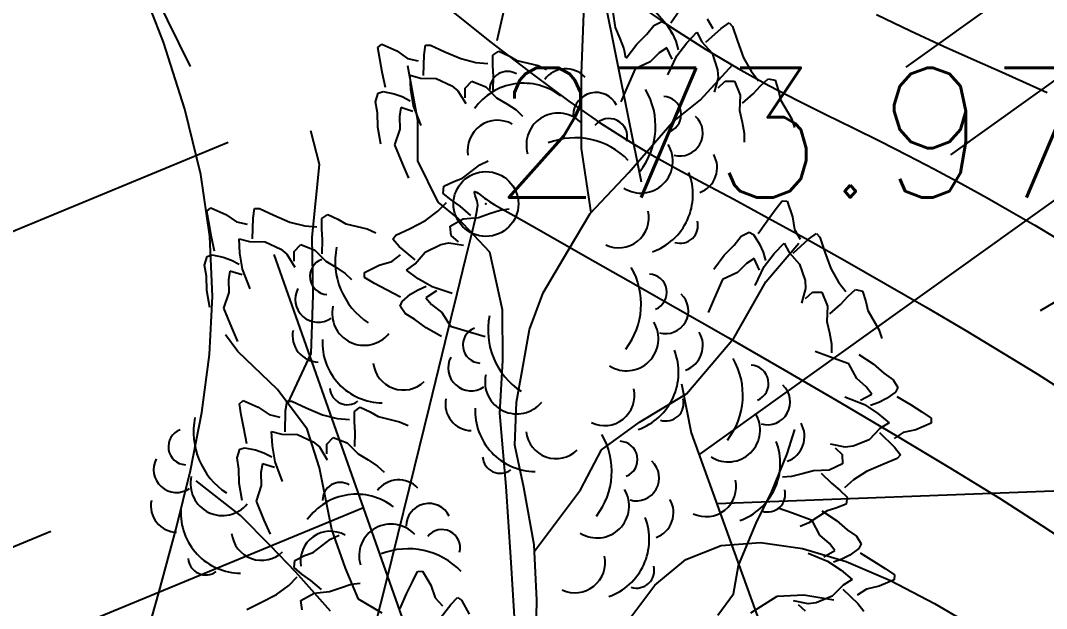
# Model space of a CAD drawing. Header units: millimetres. Extents: x 524954 to 526204, y 9523489 to 9524010.
# Drawn here: x 526050.94 to 526058.85, y 9523764.55 to 9523769.09 of the extents above; entities that cross this region are included whole.
import ezdxf

# ---------------------------------------------------------------- set-up
doc = ezdxf.new("R2010")
doc.units = ezdxf.units.MM
doc.header["$PDMODE"] = 32
doc.header["$PDSIZE"] = 0.5
doc.linetypes.add('ACAD_ISO12W100', pattern=[21, 12, -3, 0, -3, 0, -3])
doc.linetypes.add('CACHE2', pattern=[4.7625, 3.175, -1.5875])
for name, color, linetype in [('Arbre', 34, 'ACAD_ISO12W100'), ('Bas_Talus', 40, 'CACHE2'), ('CN_01_00', 3, 'Continuous'), ('CN_02_00', 4, 'Continuous'), ('CN_05_00', 6, 'Continuous'), ('Talus', 2, 'Continuous'), ('TopoAlt', 3, 'Continuous'), ('TOPOJIS', 7, 'Continuous')]:
    doc.layers.add(name, color=color, linetype=linetype)
doc.styles.add('Simplex 1.0', font='Simplex.shx', dxfattribs={"width": 0.99, "height": 1})

# ---------------------------------------------------------------- blocks, each defined once
blk = doc.blocks.new('TCPOINT M')
at = {"color": 0}
blk.add_point((0, 0), dxfattribs=at)
at = {"layer": 'TopoAlt', "style": 'Simplex 1.0', "width": 0.99}
blk.add_attdef('ALT', (0.15, 0.15), '', height=1, dxfattribs=at)
blk = doc.blocks.new('v088')
at = {"color": 3, "linetype": 'Continuous'}
for p, q in [((-0.3202, 11.714), (-0.3572, 11.5582)), ((0.5114, 11.6644), (0.5299, 11.5465)), ((0.824, 11.6885), (0.9344, 11.5607)), ((0.9578, 11.583), (1.027, 11.683)), ((-0.3572, 11.5582), (-0.3824, 11.4437)), ((0.5299, 11.5465), (0.5653, 11.4632)), ((0.7732, 11.4945), (0.827, 11.5637)), ((0.827, 11.5637), (0.8886, 11.5945)), ((0.8886, 11.5945), (0.9232, 11.5753)), ((0.9232, 11.5753), (0.9693, 11.5022)), ((0.9344, 11.5607), (0.97, 11.497)), ((1.2386, 11.6137), (1.2809, 11.5407)), ((1.3463, 11.5407), (1.4079, 11.583)), ((1.4079, 11.583), (1.4348, 11.556)), ((1.4348, 11.556), (1.4733, 11.4406)), ((0.6962, 11.4176), (0.7732, 11.4945)), ((0.9693, 11.5022), (0.9963, 11.4406)), ((1.0809, 11.4291), (1.1578, 11.5099)), ((1.1578, 11.5099), (1.1963, 11.4368)), ((1.2271, 11.433), (1.3463, 11.5407)), ((-1.2987, 11.3921), (-1.2695, 11.4174)), ((-1.2853, 11.3054), (-1.2987, 11.3921)), ((-1.2695, 11.4174), (-1.1537, 11.3664)), ((-0.9434, 11.3371), (-0.9319, 11.4109)), ((-0.9319, 11.4109), (-0.8938, 11.412)), ((-0.8938, 11.412), (-0.7835, 11.3608)), ((0.5653, 11.4632), (0.5962, 11.3829)), ((0.6155, 11.3099), (0.6962, 11.4176)), ((0.927, 11.3906), (0.8693, 11.3522)), ((0.9693, 11.3022), (0.927, 11.3906)), ((0.9963, 11.4406), (1.0155, 11.3753)), ((1.004, 11.3291), (1.0809, 11.4291)), ((1.1963, 11.4368), (1.2771, 11.3483)), ((1.4733, 11.4406), (1.5194, 11.3137)), ((-1.1537, 11.3664), (-1.0704, 11.3089)), ((-1.0704, 11.3089), (-0.9882, 11.2895)), ((-0.9469, 11.1764), (-0.9434, 11.3371)), ((-0.7835, 11.3608), (-0.6595, 11.3072)), ((-0.6595, 11.3072), (-0.5444, 11.2779)), ((-0.4131, 11.2545), (-0.4126, 11.3334)), ((-0.4126, 11.3334), (-0.3673, 11.3647)), ((-0.3673, 11.3647), (-0.2901, 11.3288)), ((-0.2901, 11.3288), (-0.2291, 11.2925)), ((0.5962, 11.3829), (0.6091, 11.3149)), ((0.8693, 11.3522), (0.8001, 11.2829)), ((0.9347, 11.1829), (1.004, 11.3291)), ((1.2771, 11.3483), (1.3194, 11.2214)), ((1.5194, 11.3137), (1.5771, 11.2099)), ((-1.266, 11.2026), (-1.2853, 11.3054)), ((-0.5444, 11.2779), (-0.4516, 11.2697)), ((-0.4079, 11.1703), (-0.4131, 11.2545)), ((-0.2291, 11.2925), (-0.0648, 11.2537)), ((-0.0648, 11.2537), (0.0014, 11.223)), ((0.6847, 11.2291), (0.6193, 11.0829)), ((0.8001, 11.2829), (0.6847, 11.2291)), ((-1.2408, 11.0836), (-1.266, 11.2026)), ((-1.0503, 11.1789), (-0.9708, 11.1567)), ((-1.0444, 11.0675), (-1.0503, 11.1789)), ((-0.9708, 11.1567), (-0.851, 11.1547)), ((-0.851, 11.1547), (-0.7296, 11.0984)), ((-0.4102, 11.0614), (-0.4079, 11.1703)), ((1.3232, 11.1598), (1.2925, 11.0483)), ((1.3194, 11.2214), (1.3232, 11.1598)), ((1.5771, 11.2099), (1.6348, 11.1368)), ((1.6502, 11.0983), (1.7079, 11.1522)), ((1.7079, 11.1522), (1.7617, 11.1406)), ((-0.7296, 11.0984), (-0.6822, 11.0589)), ((-0.6263, 11.0061), (-0.6257, 11.0796)), ((-0.6257, 11.0796), (-0.5755, 11.1328)), ((-0.5755, 11.1328), (-0.4682, 11.0896)), ((-0.4682, 11.0896), (-0.3841, 11.005)), ((0.6193, 11.0829), (0.5731, 10.9752)), ((1.3232, 11.0829), (1.3771, 11.1329)), ((1.3771, 11.1329), (1.4502, 11.1329)), ((1.4502, 11.1329), (1.4925, 11.0252)), ((1.5925, 11.0368), (1.6502, 11.0983)), ((1.7617, 11.1406), (1.7887, 11.0598)), ((-1.3166, 10.9752), (-1.2967, 11.0411)), ((-1.2967, 11.0411), (-1.2589, 11.0531)), ((-1.2589, 11.0531), (-1.1741, 11.0365)), ((-1.1741, 11.0365), (-1.1109, 11.0139)), ((-1.1109, 11.0139), (-1.0501, 10.983)), ((-1.0245, 10.9429), (-1.0444, 11.0675)), ((-0.6822, 11.0589), (-0.6222, 10.96)), ((-0.3841, 11.005), (-0.3065, 10.9583)), ((1.4925, 11.0252), (1.4886, 10.906)), ((1.5117, 10.9637), (1.5925, 11.0368)), ((1.7887, 11.0598), (1.8041, 10.9906)), ((1.8041, 10.9906), (1.8887, 10.8444)), ((-1.3032, 10.8885), (-1.3166, 10.9752)), ((-1.122, 10.9292), (-1.1336, 10.8608)), ((-1.0286, 10.8992), (-1.122, 10.9292)), ((-0.9657, 10.7922), (-1.0245, 10.9429)), ((-0.3065, 10.9583), (-0.2344, 10.9114)), ((-0.2344, 10.9114), (-0.1841, 10.8638)), ((-1.3, 10.7798), (-1.3032, 10.8885)), ((-1.1336, 10.8608), (-1.1308, 10.7629)), ((1.4886, 10.906), (1.5079, 10.8175)), ((1.8887, 10.8444), (1.9118, 10.7752)), ((-1.2771, 10.6471), (-1.3, 10.7798)), ((-1.1308, 10.7629), (-1.1708, 10.642)), ((1.5079, 10.8175), (1.5233, 10.7329)), ((1.5233, 10.7329), (1.5233, 10.6636)), ((-1.1708, 10.642), (-1.1094, 10.4942)), ((-0.514, 10.4875), (-0.4484, 10.5194)), ((-1.1094, 10.4942), (-1.0628, 10.3867)), ((-0.648, 10.3846), (-0.514, 10.4875)), ((-0.7912, 10.3231), (-0.7146, 10.3603)), ((-0.7146, 10.3603), (-0.648, 10.3846)), ((-0.7957, 10.2682), (-0.7912, 10.3231)), ((-0.7348, 10.218), (-0.7957, 10.2682)), ((-0.6662, 10.1688), (-0.7348, 10.218)), ((1.7617, 10.1424), (1.8156, 10.2117)), ((1.8156, 10.2117), (1.8541, 10.2078)), ((1.8541, 10.2078), (1.8964, 10.0886)), ((-2.6162, 10.1323), (-2.587, 10.1577)), ((-2.6028, 10.0456), (-2.6162, 10.1323)), ((-2.587, 10.1577), (-2.4712, 10.1066)), ((-2.2608, 10.0773), (-2.2494, 10.1511)), ((-2.2494, 10.1511), (-2.2113, 10.1522)), ((-2.2113, 10.1522), (-2.101, 10.101)), ((-0.9313, 10.0604), (-0.8359, 10.1311)), ((-0.8359, 10.1311), (-0.7709, 10.1978)), ((-0.5833, 10.0982), (-0.6662, 10.1688)), ((-0.4378, 10.1134), (-0.3559, 10.1397)), ((-0.3559, 10.1397), (-0.2873, 10.1487)), ((1.7002, 10.0578), (1.7617, 10.1424)), ((-2.5835, 9.9428), (-2.6028, 10.0456)), ((-2.4712, 10.1066), (-2.3879, 10.0492)), ((-2.3879, 10.0492), (-2.3057, 10.0298)), ((-2.2643, 9.9167), (-2.2608, 10.0773)), ((-2.101, 10.101), (-1.977, 10.0475)), ((-1.977, 10.0475), (-1.8618, 10.0181)), ((-1.7305, 9.9947), (-1.7301, 10.0737)), ((-1.7301, 10.0737), (-1.6848, 10.1049)), ((-1.6848, 10.1049), (-1.6075, 10.069)), ((-1.6075, 10.069), (-1.5466, 10.0327)), ((-1.0512, 9.9981), (-0.9313, 10.0604)), ((-0.7431, 10.0152), (-0.6418, 10.0712)), ((-0.6418, 10.0712), (-0.5231, 10.0829)), ((-0.5231, 10.0829), (-0.4378, 10.1134)), ((1.631, 9.9578), (1.7002, 10.0578)), ((1.8964, 10.0886), (1.9118, 9.9886)), ((-1.8618, 10.0181), (-1.7691, 10.0099)), ((-1.7254, 9.9105), (-1.7305, 9.9947)), ((-1.5466, 10.0327), (-1.3822, 9.9939)), ((-1.3822, 9.9939), (-1.316, 9.9632)), ((-1.1606, 9.945), (-1.0512, 9.9981)), ((-0.7336, 9.9427), (-0.7431, 10.0152)), ((1.5002, 9.9386), (1.5617, 9.9693)), ((1.5617, 9.9693), (1.5963, 9.9501)), ((1.9118, 9.9886), (1.9541, 9.9155)), ((-2.5582, 9.8238), (-2.5835, 9.9428)), ((-2.3678, 9.9191), (-2.2883, 9.8969)), ((-2.3619, 9.8077), (-2.3678, 9.9191)), ((-2.2883, 9.8969), (-2.1685, 9.895)), ((-2.1685, 9.895), (-2.0471, 9.8386)), ((-1.7277, 9.8016), (-1.7254, 9.9105)), ((-1.1838, 9.9148), (-1.1606, 9.945)), ((-1.1339, 9.8592), (-1.1838, 9.9148)), ((-0.8138, 9.874), (-0.7533, 9.8858)), ((-0.7533, 9.8858), (-0.6387, 9.8698)), ((-0.677, 9.8958), (-0.7336, 9.9427)), ((1.4463, 9.8693), (1.5002, 9.9386)), ((1.5963, 9.9501), (1.6425, 9.877)), ((1.7541, 9.8039), (1.831, 9.8847)), ((1.831, 9.8847), (1.8695, 9.8116)), ((1.9002, 9.8078), (2.0195, 9.9155)), ((2.0195, 9.9155), (2.081, 9.9578)), ((2.081, 9.9578), (2.1079, 9.9309)), ((2.1079, 9.9309), (2.1464, 9.8155)), ((-2.3419, 9.6831), (-2.3619, 9.8077)), ((-2.0471, 9.8386), (-1.9997, 9.7992)), ((-1.9438, 9.7464), (-1.9432, 9.8199)), ((-1.9432, 9.8199), (-1.893, 9.873)), ((-1.893, 9.873), (-1.7856, 9.8299)), ((-1.7856, 9.8299), (-1.7015, 9.7452)), ((-1.0116, 9.755), (-1.1339, 9.8592)), ((-1.0114, 9.724), (-0.9342, 9.8156)), ((-0.9342, 9.8156), (-0.8138, 9.874)), ((1.3694, 9.7924), (1.4463, 9.8693)), ((1.6425, 9.877), (1.6694, 9.8155)), ((1.6694, 9.8155), (1.6887, 9.7501)), ((1.8695, 9.8116), (1.9502, 9.7232)), ((2.1464, 9.8155), (2.1926, 9.6885)), ((-2.634, 9.7155), (-2.6142, 9.7814)), ((-2.6142, 9.7814), (-2.5764, 9.7933)), ((-2.5764, 9.7933), (-2.4916, 9.7768)), ((-2.4916, 9.7768), (-2.4283, 9.7541)), ((-2.4283, 9.7541), (-2.3676, 9.7232)), ((-1.9997, 9.7992), (-1.9397, 9.7002)), ((-1.7015, 9.7452), (-1.624, 9.6985)), ((-1.2895, 9.7147), (-1.1923, 9.7429)), ((-1.1923, 9.7429), (-1.1254, 9.7944)), ((1.2886, 9.6847), (1.3694, 9.7924)), ((1.5425, 9.727), (1.4733, 9.6578)), ((1.6002, 9.7655), (1.5425, 9.727)), ((1.6425, 9.677), (1.6002, 9.7655)), ((1.6771, 9.7039), (1.7541, 9.8039)), ((-2.6206, 9.6288), (-2.634, 9.7155)), ((-2.4395, 9.6694), (-2.4511, 9.6011)), ((-2.3461, 9.6395), (-2.4395, 9.6694)), ((-2.2831, 9.5325), (-2.3419, 9.6831)), ((-1.624, 9.6985), (-1.5519, 9.6516)), ((-1.5519, 9.6516), (-1.5015, 9.6041)), ((-1.4022, 9.6572), (-1.2895, 9.7147)), ((-1.401, 9.6186), (-1.4022, 9.6572)), ((-1.0789, 9.6763), (-1.0114, 9.724)), ((-0.9888, 9.6106), (-1.0789, 9.6763)), ((1.4733, 9.6578), (1.3579, 9.6039)), ((1.6079, 9.5578), (1.6771, 9.7039)), ((1.9502, 9.7232), (1.9925, 9.5962)), ((2.1926, 9.6885), (2.2503, 9.5847)), ((-2.6175, 9.52), (-2.6206, 9.6288)), ((-2.4511, 9.6011), (-2.4483, 9.5032)), ((-1.3254, 9.5742), (-1.401, 9.6186)), ((-1.2335, 9.5242), (-1.3254, 9.5742)), ((-0.8796, 9.5473), (-0.9888, 9.6106)), ((1.3579, 9.6039), (1.2925, 9.4577)), ((1.9925, 9.5962), (1.9964, 9.5347)), ((2.2503, 9.5847), (2.308, 9.5116)), ((-2.5946, 9.3874), (-2.6175, 9.52)), ((-2.4483, 9.5032), (-2.4883, 9.3823)), ((-1.1253, 9.4685), (-1.2335, 9.5242)), ((-1.1132, 9.4352), (-1.0467, 9.4905)), ((-1.0467, 9.4905), (-0.9892, 9.5252)), ((-0.9892, 9.5252), (-0.9269, 9.5527)), ((-0.8484, 9.5165), (-0.9306, 9.463)), ((-0.7257, 9.4976), (-0.8796, 9.5473)), ((1.9964, 9.5347), (1.9656, 9.4231)), ((1.9964, 9.4577), (2.0502, 9.5077)), ((2.0502, 9.5077), (2.1233, 9.5077)), ((2.1233, 9.5077), (2.1656, 9.4)), ((2.3233, 9.4731), (2.381, 9.527)), ((2.381, 9.527), (2.4349, 9.5154)), ((2.4349, 9.5154), (2.4618, 9.4347)), ((-1.1278, 9.3984), (-1.1132, 9.4352)), ((-0.9306, 9.463), (-0.885, 9.4108)), ((-0.885, 9.4108), (-0.8073, 9.3511)), ((1.2925, 9.4577), (1.2463, 9.35)), ((2.1849, 9.3385), (2.2657, 9.4116)), ((2.2657, 9.4116), (2.3233, 9.4731)), ((2.4618, 9.4347), (2.4772, 9.3654)), ((-2.4883, 9.3823), (-2.4269, 9.2344)), ((-1.0892, 9.3413), (-1.1278, 9.3984)), ((-1.0136, 9.2969), (-1.0892, 9.3413)), ((-0.8073, 9.3511), (-0.7389, 9.2437)), ((2.1656, 9.4), (2.1618, 9.2808)), ((2.4772, 9.3654), (2.5618, 9.2193)), ((-0.9273, 9.2307), (-1.0136, 9.2969)), ((2.1618, 9.2808), (2.181, 9.1923)), ((-2.4269, 9.2344), (-2.3802, 9.1269)), ((-0.81, 9.1646), (-0.9273, 9.2307)), ((-0.7389, 9.2437), (-0.5855, 9.1979)), ((-0.5855, 9.1979), (-0.4727, 9.1661)), ((2.181, 9.1923), (2.1964, 9.1077)), ((2.5618, 9.2193), (2.5849, 9.15)), ((2.1964, 9.1077), (2.1964, 9.0385)), ((2.1801, 9.009), (2.0697, 9.0483)), ((2.4064, 9.0272), (2.519, 8.9533)), ((2.3301, 8.953), (2.1801, 9.009)), ((2.3912, 8.8412), (2.3301, 8.953)), ((2.519, 8.9533), (2.6006, 8.8814)), ((2.6006, 8.8814), (2.6731, 8.832)), ((2.4646, 8.7765), (2.3912, 8.8412)), ((2.5067, 8.7213), (2.4646, 8.7765)), ((2.6731, 8.832), (2.7077, 8.7725)), ((2.2998, 8.7005), (2.4501, 8.6406)), ((2.421, 8.6735), (2.5067, 8.7213)), ((2.6907, 8.7368), (2.6207, 8.6861)), ((2.7077, 8.7725), (2.6907, 8.7368)), ((2.7005, 8.7027), (2.8047, 8.6399)), ((-2.3661, 8.6466), (-2.3369, 8.6719)), ((-2.3527, 8.5599), (-2.3661, 8.6466)), ((-2.3369, 8.6719), (-2.2212, 8.6209)), ((-2.2212, 8.6209), (-2.1379, 8.5634)), ((-2.0108, 8.5916), (-1.9993, 8.6654)), ((-1.9993, 8.6654), (-1.9613, 8.6665)), ((-1.9613, 8.6665), (-1.8509, 8.6153)), ((-1.4801, 8.5879), (-1.4347, 8.6192)), ((-1.4347, 8.6192), (-1.3575, 8.5833)), ((2.4501, 8.6406), (2.5548, 8.5702)), ((2.5609, 8.6554), (2.4969, 8.632)), ((2.6207, 8.6861), (2.5609, 8.6554)), ((2.8047, 8.6399), (2.8931, 8.5838)), ((-2.3334, 8.4571), (-2.3527, 8.5599)), ((-2.1379, 8.5634), (-2.0557, 8.544)), ((-2.0143, 8.4309), (-2.0108, 8.5916)), ((-1.8509, 8.6153), (-1.7269, 8.5617)), ((-1.7269, 8.5617), (-1.6118, 8.5324)), ((-1.4805, 8.509), (-1.4801, 8.5879)), ((-1.3575, 8.5833), (-1.2966, 8.547)), ((-1.2966, 8.547), (-1.1322, 8.5082)), ((2.5548, 8.5702), (2.6402, 8.4985)), ((2.8931, 8.5838), (2.9656, 8.5345)), ((-1.6118, 8.5324), (-1.519, 8.5242)), ((-1.4754, 8.4248), (-1.4805, 8.509)), ((-1.1322, 8.5082), (-1.066, 8.4775)), ((2.6402, 8.4985), (2.5697, 8.4555)), ((2.9641, 8.4958), (2.8478, 8.4461)), ((2.9656, 8.5345), (2.9641, 8.4958)), ((-2.3082, 8.3381), (-2.3334, 8.4571)), ((-2.1178, 8.4334), (-2.0382, 8.4112)), ((-2.1118, 8.322), (-2.1178, 8.4334)), ((-2.0382, 8.4112), (-1.9184, 8.4092)), ((-1.9184, 8.4092), (-1.7971, 8.3529)), ((-1.6931, 8.3341), (-1.643, 8.3873)), ((-1.643, 8.3873), (-1.5356, 8.3441)), ((-1.4776, 8.3159), (-1.4754, 8.4248)), ((2.5697, 8.4555), (2.4865, 8.3693)), ((2.5678, 8.4245), (2.6828, 8.3123)), ((2.749, 8.4244), (2.6787, 8.3776)), ((2.8478, 8.4461), (2.749, 8.4244)), ((-2.3641, 8.2956), (-2.3264, 8.3076)), ((-2.3264, 8.3076), (-2.2415, 8.291)), ((-2.0919, 8.1974), (-2.1118, 8.322)), ((-1.7971, 8.3529), (-1.7497, 8.3134)), ((-1.7497, 8.3134), (-1.6897, 8.2145)), ((-1.6937, 8.2606), (-1.6931, 8.3341)), ((-1.5356, 8.3441), (-1.4515, 8.2595)), ((2.3013, 8.3113), (2.188, 8.335)), ((2.2245, 8.3065), (2.2778, 8.2559)), ((2.3625, 8.3191), (2.3013, 8.3113)), ((2.4865, 8.3693), (2.3625, 8.3191)), ((2.6828, 8.3123), (2.7289, 8.2536)), ((-2.384, 8.2298), (-2.3641, 8.2956)), ((-2.3706, 8.1431), (-2.384, 8.2298)), ((-2.2415, 8.291), (-2.1783, 8.2684)), ((-2.1783, 8.2684), (-2.1175, 8.2375)), ((-1.4515, 8.2595), (-1.374, 8.2128)), ((2.2778, 8.2559), (2.2824, 8.183)), ((2.7037, 8.225), (2.591, 8.1793)), ((2.7289, 8.2536), (2.7037, 8.225)), ((-2.1895, 8.1837), (-2.2011, 8.1153)), ((-2.0961, 8.1537), (-2.1895, 8.1837)), ((-2.0331, 8.0467), (-2.0919, 8.1974)), ((-1.374, 8.2128), (-1.3019, 8.1659)), ((-1.3019, 8.1659), (-1.2515, 8.1184)), ((2.2824, 8.183), (2.1776, 8.1339)), ((2.591, 8.1793), (2.4672, 8.1253)), ((-2.3674, 8.0343), (-2.3706, 8.1431)), ((-2.2011, 8.1153), (-2.1982, 8.0174)), ((1.8878, 8.0848), (1.8187, 8.0804)), ((1.9713, 8.1055), (1.8878, 8.0848)), ((2.0584, 8.1303), (1.9713, 8.1055)), ((2.1776, 8.1339), (2.0584, 8.1303)), ((2.1174, 8.1109), (2.1954, 8.0349)), ((2.4672, 8.1253), (2.3672, 8.0611)), ((-2.3445, 7.9016), (-2.3674, 8.0343)), ((-2.1982, 8.0174), (-2.2383, 7.8966)), ((2.1954, 8.0349), (2.2605, 7.9811)), ((2.3672, 8.0611), (2.2979, 7.9989)), ((2.2605, 7.9811), (2.3179, 7.927)), ((2.3179, 7.927), (2.3098, 7.8725)), ((-2.2383, 7.8966), (-2.1768, 7.7487)), ((1.8965, 7.8022), (1.7861, 7.8414)), ((2.2308, 7.8405), (2.1627, 7.8208)), ((2.3098, 7.8725), (2.2308, 7.8405)), ((-2.1768, 7.7487), (-2.1302, 7.6412)), ((2.0465, 7.7461), (1.8965, 7.8022)), ((2.1627, 7.8208), (2.0222, 7.7271)), ((2.1227, 7.8203), (2.2353, 7.7465)), ((2.0222, 7.7271), (1.9545, 7.6997)), ((2.1075, 7.6343), (2.0465, 7.7461)), ((2.2353, 7.7465), (2.3169, 7.6746)), ((2.3169, 7.6746), (2.3894, 7.6252)), ((-1.7972, 7.4997), (-1.6632, 7.6026)), ((-1.6632, 7.6026), (-1.5976, 7.6345)), ((2.1809, 7.5696), (2.1075, 7.6343)), ((2.3894, 7.6252), (2.424, 7.5657)), ((2.1373, 7.4666), (2.223, 7.5144)), ((2.223, 7.5144), (2.1809, 7.5696)), ((2.407, 7.5299), (2.337, 7.4793)), ((2.424, 7.5657), (2.407, 7.5299)), ((-1.9448, 7.3833), (-1.9404, 7.4382)), ((-1.9404, 7.4382), (-1.8638, 7.4754)), ((-1.8638, 7.4754), (-1.7972, 7.4997)), ((2.0162, 7.4937), (2.1664, 7.4338)), ((2.1664, 7.4338), (2.2711, 7.3633)), ((2.2772, 7.4485), (2.2132, 7.4252)), ((2.337, 7.4793), (2.2772, 7.4485)), ((2.4169, 7.4959), (2.521, 7.4331)), ((2.521, 7.4331), (2.6094, 7.377)), ((-1.8839, 7.3331), (-1.9448, 7.3833)), ((-0.9936, 7.3527), (-0.9551, 7.3561)), ((-0.9551, 7.3561), (-0.8913, 7.2468)), ((2.2711, 7.3633), (2.3565, 7.2916)), ((2.6094, 7.377), (2.6819, 7.3276)), ((-1.985, 7.2461), (-1.9201, 7.3129)), ((-1.8154, 7.2839), (-1.8839, 7.3331)), ((-1.7325, 7.2133), (-1.8154, 7.2839)), ((-1.0783, 7.18), (-1.0336, 7.2746)), ((-1.0336, 7.2746), (-0.9936, 7.3527)), ((2.3565, 7.2916), (2.286, 7.2486)), ((2.6805, 7.289), (2.5641, 7.2392)), ((2.6819, 7.3276), (2.6805, 7.289)), ((-2.0805, 7.1754), (-1.985, 7.2461)), ((-1.791, 7.1862), (-1.6722, 7.1979)), ((-1.6722, 7.1979), (-1.587, 7.2285)), ((-1.587, 7.2285), (-1.5051, 7.2548)), ((-1.5051, 7.2548), (-1.4365, 7.2638)), ((-0.8913, 7.2468), (-0.8575, 7.1514)), ((2.286, 7.2486), (2.2028, 7.1624)), ((2.2841, 7.2177), (2.3991, 7.1055)), ((2.4653, 7.2176), (2.395, 7.1707)), ((2.5641, 7.2392), (2.4653, 7.2176)), ((-2.2004, 7.1132), (-2.0805, 7.1754)), ((-1.8923, 7.1303), (-1.791, 7.1862)), ((-1.8828, 7.0578), (-1.8923, 7.1303)), ((-1.1277, 7.0688), (-1.0783, 7.18)), ((-0.8575, 7.1514), (-0.8023, 7.0875)), ((-0.7381, 7.0997), (-0.6855, 7.1528)), ((-0.6855, 7.1528), (-0.654, 7.1313)), ((-0.654, 7.1313), (-0.5947, 7.0251)), ((2.0176, 7.1045), (1.9044, 7.1282)), ((2.2028, 7.1624), (2.0788, 7.1122)), ((-2.3098, 7.06), (-2.2004, 7.1132)), ((-0.8351, 6.9716), (-0.7381, 7.0997)), ((1.9408, 7.0996), (1.9941, 7.049)), ((2.0788, 7.1122), (2.0176, 7.1045)), ((2.3991, 7.1055), (2.4452, 7.0467))]:
    blk.add_line(p, q, dxfattribs=at)
at = {"linetype": 'Continuous'}
for p, q in [((0.2697, 11.1929), (0.2897, 11.7219)), ((-0.9914, 10.8307), (-1.0686, 11.252)), ((1.1882, 10.9882), (1.4374, 11.2608)), ((0.2693, 10.6145), (0.2697, 11.1929)), ((0.9679, 10.8157), (1.1882, 10.9882)), ((-0.9911, 10.5198), (-0.9914, 10.8307)), ((0.6339, 10.4293), (0.9679, 10.8157)), ((-1.7492, 10.4915), (-1.8168, 10.7513)), ((0.3448, 10.1217), (0.2693, 10.6145)), ((-0.8352, 10.1996), (-0.9911, 10.5198)), ((-1.8059, 9.9306), (-1.7492, 10.4915)), ((0.3358, 10.1122), (0.6339, 10.4293)), ((-0.6834, 10.0784), (-0.8352, 10.1996)), ((-0.4354, 9.8162), (-0.6834, 10.0784)), ((0.1676, 9.8288), (0.3358, 10.1122)), ((-1.7966, 9.483), (-1.8059, 9.9306)), ((1.6901, 9.587), (1.945, 9.8846)), ((-0.339, 9.3704), (-0.4354, 9.8162)), ((-0.0246, 9.5014), (0.1676, 9.8288)), ((1.4442, 9.1527), (1.6901, 9.587)), ((-0.1306, 9.2193), (-0.0246, 9.5014)), ((-1.8121, 9.0349), (-1.7966, 9.483)), ((-0.337, 8.9787), (-0.339, 9.3704)), ((-2.3783, 9.048), (-2.4742, 9.1766)), ((-0.1861, 8.901), (-0.1306, 9.2193)), ((1.08, 8.7222), (1.4442, 9.1527)), ((-2.0737, 8.7558), (-2.3783, 9.048)), ((-1.992, 8.6473), (-1.8121, 9.0349)), ((-0.3597, 8.574), (-0.337, 8.9787)), ((-0.2308, 8.6575), (-0.1861, 8.901)), ((-1.8434, 8.4497), (-2.0737, 8.7558)), ((0.7177, 8.5032), (1.08, 8.7222)), ((-0.2426, 8.3277), (-0.2308, 8.6575)), ((-0.3105, 8.0091), (-0.3597, 8.574)), ((0.4236, 8.2918), (0.7177, 8.5032)), ((-1.7501, 8.1531), (-1.8434, 8.4497)), ((1.8546, 8.2596), (1.9129, 8.4473)), ((-0.1735, 7.9995), (-0.2426, 8.3277)), ((0.2621, 7.9837), (0.4236, 8.2918)), ((1.7363, 7.971), (1.8546, 8.2596)), ((-1.6531, 7.6763), (-1.7501, 8.1531)), ((-2.3581, 7.786), (-2.6995, 8.0525)), ((-0.2742, 7.4626), (-0.3105, 8.0091)), ((-0.0959, 7.5596), (-0.1735, 7.9995)), ((-0.0934, 7.5087), (0.2621, 7.9837)), ((1.617, 7.726), (1.7363, 7.971)), ((-2.1294, 7.5544), (-2.3581, 7.786)), ((-1.5474, 7.38), (-1.6531, 7.6763)), ((1.4808, 7.3998), (1.617, 7.726)), ((-1.9323, 7.3471), (-2.1294, 7.5544)), ((-0.0745, 7.1309), (-0.0959, 7.5596)), ((-0.2365, 6.8477), (-0.2742, 7.4626)), ((-1.4491, 7.1395), (-1.5474, 7.38)), ((1.4418, 7.1813), (1.4808, 7.3998)), ((-1.6648, 7.048), (-1.9323, 7.3471)), ((-1.2665, 7.0314), (-1.4491, 7.1395)), ((-0.0837, 6.6768), (-0.0745, 7.1309)), ((1.3209, 7.0171), (1.4418, 7.1813)), ((1.5755, 7.0348), (1.778, 7.1634)), ((1.778, 7.1634), (1.983, 7.1739)), ((1.983, 7.1739), (2.2139, 7.1352))]:
    blk.add_line(p, q, dxfattribs=at)
at = {"color": 3, "linetype": 'Continuous'}
for centre, major_axis, start_param, end_param in [((0.1501, 11.0237), (0.1445, 0.1445), 6.263619, 7.998733), ((-0.3005, 11.0717), (0.0964, 0.0964), 0.254619, 2.377018), ((-0.1756, 10.6509), (0.3298, 0.3298), 0.12682, 1.733702), ((0.3829, 10.8698), (-0.1246, 0.1246), 4.396235, 7.060094), ((0.2754, 10.7857), (0.3995, 0.3995), 4.836335, 6.022049), ((0.8987, 10.8757), (0.099, 0.099), 4.31771, 7.031286), ((0.0911, 10.6412), (0.1741, 0.1741), 6.236163, 8.918901), ((-0.3757, 10.5998), (0.1641, 0.1641), 0.282297, 2.520721), ((0.4834, 10.7051), (-0.099, 0.099), 3.680741, 6.394318), ((1.0287, 10.7332), (-0.1246, 0.1246), 2.081137, 4.744996), ((0.2226, 10.1318), (-0.3995, 0.3995), 4.689978, 5.875693), ((0.7276, 10.5169), (-0.1741, 0.1741), 1.793126, 4.475865), ((1.1114, 10.4666), (-0.1445, 0.1445), 2.713295, 4.448408), ((0.6623, 10.2582), (-0.3298, 0.3298), 2.69514, 4.302022), ((0.5573, 10.0804), (0.1641, 0.1641), 3.478918, 5.717341), ((1.0314, 10.0206), (0.0964, 0.0964), 3.62262, 5.745019), ((-1.0632, 9.7428), (0.3995, 0.3995), 2.158504, 3.344219), ((-1.6825, 9.6282), (-0.099, 0.099), -0.421529, 2.292047), ((0.1648, 9.4153), (0.3995, 0.3995), 4.836335, 6.022049), ((0.7881, 9.5054), (-0.099, 0.099), 2.746913, 5.46049), ((-1.7599, 9.4514), (-0.1246, 0.1246), 0.293965, 2.957824), ((0.9181, 9.3628), (0.1246, 0.1246), 3.651933, 6.315792), ((-1.4053, 9.3432), (0.1741, 0.1741), 2.133893, 4.816631), ((0.1148, 9.2139), (-0.3995, 0.3995), 0.587708, 1.773422), ((0.617, 9.1466), (-0.1741, 0.1741), 1.793126, 4.475865), ((-1.7527, 9.1724), (-0.1445, 0.1445), 0.590553, 2.325666), ((-0.5045, 9.0993), (0.099, 0.099), 1.149268, 3.862844), ((1.0008, 9.0963), (-0.1445, 0.1445), 2.713295, 4.448408), ((-1.2605, 9.1191), (0.3298, 0.3298), 2.307735, 3.914618), ((0.5518, 8.8878), (-0.3298, 0.3298), 2.69514, 4.302022), ((-1.1039, 8.9843), (0.1641, 0.1641), 2.463212, 4.701636), ((-0.5819, 8.9225), (0.1246, 0.1246), 1.864761, 4.52862), ((0.9486, 8.7133), (-0.3995, 0.3995), 3.265538, 4.451253), ((1.5719, 8.8034), (0.099, 0.099), 4.31771, 7.031286), ((-0.2273, 8.8143), (0.1741, 0.1741), 2.133893, 4.816631), ((1.7019, 8.6608), (0.1246, 0.1246), 3.651933, 6.315792), ((-1.5338, 8.7756), (0.0964, 0.0964), 2.435534, 4.557933), ((0.4467, 8.71), (-0.1641, 0.1641), 1.908121, 4.146545), ((-0.5746, 8.6435), (0.1445, 0.1445), 2.161349, 3.896462), ((0.9208, 8.6502), (0.0964, 0.0964), 3.62262, 5.745019), ((-2.1547, 8.4302), (0.3995, 0.3995), 2.158504, 3.344219), ((-0.0825, 8.5902), (0.3298, 0.3298), 2.307735, 3.914618), ((1.4008, 8.4446), (0.1741, 0.1741), 3.363922, 6.046661), ((1.7845, 8.3943), (-0.1445, 0.1445), 2.713295, 4.448408), ((-2.774, 8.3155), (-0.099, 0.099), -0.421529, 2.292047), ((0.0741, 8.4554), (0.1641, 0.1641), 2.463212, 4.701636), ((-0.0612, 8.1267), (-0.3995, 0.3995), 3.265538, 4.451253), ((0.5622, 8.2168), (0.099, 0.099), 4.31771, 7.031286), ((1.3355, 8.1858), (-0.3298, 0.3298), 2.69514, 4.302022), ((-0.3558, 8.2467), (0.0964, 0.0964), 2.435534, 4.557933), ((-2.8514, 8.1388), (-0.1246, 0.1246), 0.293965, 2.957824), ((0.6922, 8.0742), (-0.1246, 0.1246), 2.081137, 4.744996), ((-2.4968, 8.0306), (0.1741, 0.1741), 2.133893, 4.816631), ((-1.5891, 7.9031), (0.0964, 0.0964), 0.254619, 2.377018), ((-1.1385, 7.8551), (-0.1445, 0.1445), 4.692823, 6.427936), ((0.391, 7.858), (0.1741, 0.1741), 3.363922, 6.046661), ((1.2305, 8.008), (0.1641, 0.1641), 3.478918, 5.717341), ((-1.4642, 7.4823), (0.3298, 0.3298), 0.12682, 1.733702), ((0.7748, 7.8077), (-0.1445, 0.1445), 2.713295, 4.448408), ((1.7045, 7.9482), (-0.0964, 0.0964), 2.051824, 4.174223), ((-2.8441, 7.8598), (-0.1445, 0.1445), 0.590553, 2.325666), ((-2.352, 7.8064), (0.3298, 0.3298), 2.307735, 3.914618), ((-0.9057, 7.7012), (0.1246, 0.1246), 5.967031, 8.63089), ((0.3258, 7.5992), (0.3298, 0.3298), 4.265936, 5.872819), ((-1.6643, 7.4312), (-0.1641, 0.1641), -1.288499, 0.949924), ((-1.1975, 7.4726), (-0.1741, 0.1741), 4.665366, 7.348105), ((-0.8052, 7.5365), (-0.099, 0.099), 3.680741, 6.394318), ((-2.1954, 7.6717), (0.1641, 0.1641), 2.463212, 4.701636), ((-1.0661, 6.9632), (-0.3995, 0.3995), 4.689978, 5.875693), ((-2.6253, 7.463), (0.0964, 0.0964), 2.435534, 4.557933), ((0.2207, 7.4214), (0.1641, 0.1641), 3.478918, 5.717341), ((0.6948, 7.3616), (-0.0964, 0.0964), 2.051824, 4.174223)]:
    blk.add_ellipse(centre, major_axis=major_axis, ratio=1, start_param=start_param, end_param=end_param, dxfattribs=at)

msp = doc.modelspace()

# ---------------------------------------------------------------- linework, layer by layer
at = {"layer": 'Bas_Talus', "flags": 128}
for points in [[(526014.2888, 9523817.5977), (526018.7934, 9523810.4125), (526022.7246, 9523805.2492), (526025.2604, 9523803.6989), (526028.9348, 9523802.6655), (526035.9808, 9523799.7616), (526038.2578, 9523799.2965), (526042.9185, 9523796.7033), (526044.3158, 9523795.7215), (526047.6827, 9523792.8716), (526048.1484, 9523791.8381), (526051.1008, 9523788.1081), (526052.2411, 9523783.2923), (526052.8104, 9523780.7086), (526053.796, 9523775.5729), (526054.8707, 9523772.1148), (526056.1127, 9523765.9073), (526057.9329, 9523760.868), (526060.4165, 9523751.7633)], [(526058.8338, 9523750.8594), (526054.874, 9523761.6781), (526052.7186, 9523767.7922), (526050.448, 9523772.3848), (526051.0282, 9523778.3376), (526050.2713, 9523783.9766), (526048.1712, 9523789.1812), (526042.3491, 9523792.0298), (526038.6812, 9523792.4367), (526032.5679, 9523795.169), (526027.3788, 9523800.0095), (526021.2656, 9523805.7647), (526019.6267, 9523807.7643), (526012.873, 9523815.9031)]]:
    msp.add_lwpolyline(points, dxfattribs=at)
at = {"layer": 'CN_01_00', "flags": 128}
for points, elevation in [([(526057.5413, 9523769.1309), (526057.8034, 9523769.0049), (526058.0556, 9523768.8881), (526058.2922, 9523768.7815), (526058.5079, 9523768.6859), (526058.697, 9523768.6023), (526058.8556, 9523768.5311)], 277), ([(526054.573, 9523760.7993), (526054.6867, 9523761.2793), (526054.7987, 9523761.773), (526054.9106, 9523762.2741), (526055.0266, 9523762.7706), (526055.1515, 9523763.2498), (526055.2897, 9523763.6985), (526055.4461, 9523764.1039), (526055.6253, 9523764.453), (526055.8319, 9523764.7327), (526056.0707, 9523764.9302), (526056.3443, 9523765.0367), (526056.6467, 9523765.0608), (526056.9702, 9523765.0155), (526057.3069, 9523764.9136), (526057.6489, 9523764.768), (526057.9882, 9523764.5917), (526058.317, 9523764.3976), (526058.6274, 9523764.1985), (526058.9129, 9523764.0054)], 273)]:
    msp.add_lwpolyline(points, dxfattribs=dict(at, elevation=elevation))
at = {"layer": 'CN_02_00', "flags": 128}
for points, elevation in [([(526055.6608, 9523769.2357), (526055.9526, 9523769.0362), (526056.2224, 9523768.8643), (526056.4736, 9523768.7153), (526056.7096, 9523768.5848), (526056.9337, 9523768.468), (526057.1495, 9523768.3604), (526057.3602, 9523768.2574), (526057.5693, 9523768.1544), (526057.7791, 9523768.0479), (526057.988, 9523767.9386), (526058.1932, 9523767.8281), (526058.3921, 9523767.7182), (526058.5819, 9523767.6106), (526058.76, 9523767.5071), (526058.9236, 9523767.4093)], 276), ([(526053.5583, 9523763.9542), (526053.7605, 9523764.7536), (526053.9417, 9523765.4832), (526054.0956, 9523766.109), (526054.2176, 9523766.6055), (526054.31, 9523766.9815), (526054.3768, 9523767.2543), (526054.4219, 9523767.4413), (526054.4495, 9523767.5598), (526054.4634, 9523767.6271), (526054.4676, 9523767.6606), (526054.4662, 9523767.6775), (526054.4627, 9523767.6922), (526054.4581, 9523767.7071), (526054.4531, 9523767.7215), (526054.4484, 9523767.735), (526054.4445, 9523767.7467), (526054.4422, 9523767.7562), (526054.442, 9523767.7629), (526054.4446, 9523767.766), (526054.4504, 9523767.7653), (526054.459, 9523767.7613), (526054.4696, 9523767.7546), (526054.4817, 9523767.746), (526054.4946, 9523767.7362), (526054.5076, 9523767.726), (526054.52, 9523767.7161), (526054.5313, 9523767.7071), (526054.5422, 9523767.6989), (526054.5603, 9523767.6873), (526054.5942, 9523767.6672), (526054.6529, 9523767.6334), (526054.7454, 9523767.5808), (526054.8805, 9523767.5042), (526055.067, 9523767.3985), (526055.3139, 9523767.2587), (526055.6262, 9523767.0816), (526055.9926, 9523766.8731), (526056.3982, 9523766.6409), (526056.828, 9523766.3931), (526057.2668, 9523766.1374), (526057.6996, 9523765.8817), (526058.1114, 9523765.6339), (526058.4871, 9523765.402), (526058.815, 9523765.1923), (526059.0967, 9523765.0062)], 274)]:
    msp.add_lwpolyline(points, dxfattribs=dict(at, elevation=elevation))
at = {"layer": 'CN_05_00', "elevation": 275, "flags": 128}
for points in [[(526050.8793, 9523760.5708), (526051.0105, 9523761.005), (526051.1481, 9523761.4893), (526051.2903, 9523762.0099), (526051.4355, 9523762.5532), (526051.582, 9523763.1054), (526051.7281, 9523763.653), (526051.8721, 9523764.1821), (526052.0115, 9523764.6826), (526052.1406, 9523765.1583), (526052.2529, 9523765.6164), (526052.3418, 9523766.0642), (526052.4008, 9523766.5091), (526052.4235, 9523766.9582), (526052.4032, 9523767.4189), (526052.3336, 9523767.8985), (526052.211, 9523768.4009), (526052.0446, 9523768.9169), (526051.8462, 9523769.4339), (526051.6278, 9523769.9393), (526051.4015, 9523770.4207), (526051.1793, 9523770.8655), (526050.9731, 9523771.2611), (526050.795, 9523771.5949)], [(526054.189, 9523769.2206), (526054.5714, 9523768.9157), (526054.896, 9523768.6652), (526055.17, 9523768.4633), (526055.4058, 9523768.2997), (526055.6157, 9523768.1646), (526055.8119, 9523768.0478), (526056.0068, 9523767.9392), (526056.2126, 9523767.8288), (526056.4416, 9523767.7065), (526056.7027, 9523767.5648), (526056.9903, 9523767.4058), (526057.2957, 9523767.2345), (526057.61, 9523767.0556), (526057.9243, 9523766.874), (526058.2298, 9523766.6944), (526058.5175, 9523766.5216), (526058.7785, 9523766.3605), (526059.0064, 9523766.2151)]]:
    msp.add_lwpolyline(points, dxfattribs=at)
at = {"layer": 'Talus'}
for p, q in [((526058.7371, 9523769.4208), (526057.767, 9523768.726)), ((526059.1738, 9523768.811), (526058.1119, 9523768.0505)), ((526059.6105, 9523768.2012), (526056.1732, 9523765.7395)), ((526049.2385, 9523766.7797), (526052.5433, 9523768.1468)), ((526060.0472, 9523767.5915), (526058.8017, 9523766.8473)), ((526060.6454, 9523765.5204), (526056.3107, 9523765.359)), ((526050.3852, 9523764.0075), (526053.586, 9523765.3316)), ((526050.0985, 9523764.7006), (526051.1778, 9523765.147))]:
    msp.add_line(p, q, dxfattribs=at)

# ---------------------------------------------------------------- block references
at = {"layer": 'Arbre'}
msp.add_blockref('v088', (526054.997, 9523757.484), dxfattribs=at)
at = {"layer": 'TOPOJIS'}
ref = msp.add_blockref('TCPOINT M', (526054.5304, 9523767.6706, 273.97), dxfattribs=at)
ref.add_attrib('ALT', '273.97', (526054.5804, 9523767.7206, 273.97), dxfattribs={"layer": 'TopoAlt', "height": 1, "style": 'Simplex 1.0', "width": 0.99})

doc.saveas('drawing.dxf')
